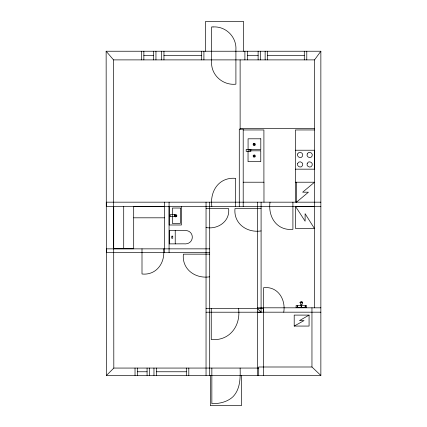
<?xml version="1.0" encoding="UTF-8"?>
<svg xmlns="http://www.w3.org/2000/svg" width="427" height="427" viewBox="0 0 427 427"><rect width="100%" height="100%" fill="white"/><g stroke="black" fill="none" stroke-linecap="round" stroke-linejoin="round"><path stroke-width="0.64" d="M314.534 307.824L314.534 59.887L320.858 51.235L106.142 51.235L106.451 375.461L320.858 375.461L320.858 51.235M106.451 375.461L113.817 368.063L113.523 59.887L106.142 51.235M296.514 202.174L308.422 192.193L302.658 192.193L314.534 182.217L295.329 182.217M309.073 315.099L299.508 320.586L304.04 320.586L294.203 326.068L294.203 315.099L309.073 315.099L309.073 326.068L294.203 326.068M175.225 243.87L183.791 243.833C195.075 245.087 195.166 229.214 183.791 230.564L169.247 230.564L169.247 243.87L175.225 243.87L175.225 230.564M143.862 55.563L153.453 55.563M163.957 55.563L201.411 55.563M247.393 55.563L258.116 55.563M267.644 55.563L304.291 55.563M113.523 59.887L314.534 59.887M240.123 128.532L314.534 128.532M243.198 129.957L263.907 129.957L263.907 182.217M314.534 129.952L295.393 129.952L295.329 202.174M295.356 150.224L314.459 150.224L314.459 169.167L295.356 169.167M243.198 182.217L263.971 182.217L263.971 202.174M320.858 202.174L106.291 202.174L106.291 206.503L320.858 206.503M133.731 206.551L164.587 206.551M295.623 206.567L305.108 221.191L305.108 213.692L314.502 228.61L295.623 228.61L295.623 206.567L314.534 206.567M261.089 208.499L234.999 208.499C233.388 223.647 247.041 233.121 261.089 230.932M206.044 208.6L228.621 208.6C230.222 221.319 217.743 229.753 206.044 227.522M133.731 217.813L164.587 217.813M113.731 248.749L133.694 248.749L133.694 206.497M209.7 248.85L106.334 248.85L106.334 252.506L209.7 252.506M209.7 254.156L183.38 254.156C181.758 269.432 195.513 279.018 209.7 276.813M300.923 304.953L301.825 304.953M300.923 305.583L296.098 305.583L296.098 307.611L306.613 307.611L306.613 305.583L301.825 305.583M320.858 307.824L257.358 307.803L257.358 375.461M206.044 308.556L263.4 308.556L263.4 375.461M257.358 312.185L320.858 312.185M206.044 312.212L261.089 312.212L261.089 202.174M320.858 375.461L311.956 366.996L258.703 366.996L258.703 375.461M113.817 368.063L258.703 368.063M137.526 371.762L147.075 371.762M156.458 371.762L186.311 371.762M261.089 312.212L257.433 308.556L257.433 202.174M311.956 307.824L311.956 366.996M306.783 51.235L306.783 59.887M305.545 305.583L305.545 307.611M304.291 51.235L304.291 59.887M301.825 307.611C300.859 305.54 302.647 303.859 302.604 302.102L301.478 301.627L300.138 302.102C300.101 303.859 301.884 305.54 300.923 307.611M297.197 305.583L297.229 307.611M296.61 182.217L296.61 202.174M292.911 202.174L292.911 229.395C276.781 230.82 267.916 216.991 270.019 202.174M283.752 312.185C285.898 299.311 277.828 286.117 263.603 287.654L263.603 312.185M267.644 51.235L267.644 59.887M265.146 51.235L265.146 59.887M260.609 51.235L260.609 59.887M258.116 51.235L258.116 59.887M247.393 51.235L247.393 59.887M244.895 51.235L244.895 59.887M243.491 51.235L243.491 21.35L205.622 21.35L205.622 51.235M243.203 206.503L243.203 129.21L239.28 129.21L239.28 206.503M241.452 375.461L241.452 405.65L210.33 405.65L210.33 375.461M240.123 59.887L240.123 129.21M240.118 368.063C240.422 377.89 240.31 389.093 233.046 396.662C227.41 402.02 219.409 403.734 211.851 403.728L211.851 368.063M238.608 308.556C240.855 325.876 229.641 341.162 211.253 339.566L211.253 308.556M235.677 206.503L235.677 178.347C218.992 176.869 209.689 191.125 211.851 206.503M209.7 202.174L209.7 375.461M206.044 202.174L206.044 375.461M203.909 51.235L203.909 59.887M201.411 51.235L201.411 59.887M188.809 368.063L188.809 375.461M186.311 368.063L186.311 375.466M181.427 206.497L181.427 224.997L169.167 224.997L169.167 206.497M169.076 202.174L169.076 252.506M164.587 202.174L164.587 252.506M163.957 51.235L163.957 59.887M163.488 248.85C165.612 262.349 156.592 275.554 141.999 274.001L141.999 248.85M161.459 51.235L161.459 59.887M156.458 368.063L156.458 375.466M155.951 51.235L155.951 59.887M153.96 368.063L153.96 375.461M153.453 51.235L153.453 59.887M149.573 368.063L149.573 375.461M147.075 368.063L147.075 375.466M143.862 51.235L143.862 59.887M141.369 51.235L141.369 59.887M137.526 368.063L137.526 375.466M135.028 368.063L135.028 375.461M123.713 206.497L123.713 248.749M113.731 206.497L113.705 248.85M297.672 153.933C296.258 156.96 301.334 159.266 302.578 156.004C303.997 152.973 298.916 150.667 297.672 153.933M297.672 163.397C296.258 166.429 301.334 168.734 302.578 165.468C303.997 162.441 298.916 160.136 297.672 163.397M307.216 153.933C305.801 156.96 310.877 159.266 312.121 156.004C313.541 152.973 308.459 150.667 307.216 153.933M307.216 163.397C305.801 166.429 310.877 168.734 312.121 165.468C313.541 162.441 308.459 160.136 307.216 163.397M174.921 214.925L174.584 215.544L174.921 216.574L175.54 216.916L176.57 216.574L176.911 215.955L176.57 214.925L175.951 214.584L174.921 214.925M175.273 215.277L175.273 216.217L176.218 216.217L176.218 215.277L175.273 215.277M253.414 143.616L253.072 144.235L253.414 145.265L254.033 145.607L255.058 145.265L255.399 144.646L255.058 143.616L254.439 143.28L253.414 143.616M253.766 143.974L253.766 144.913L254.705 144.913L254.705 143.974L253.766 143.974M253.414 155.247L253.072 155.866L253.414 156.89L254.033 157.232L255.058 156.89L255.399 156.271L255.058 155.247L254.439 154.905L253.414 155.247M253.766 155.599L253.766 156.538L254.705 156.538L254.705 155.599L253.766 155.599M300.042 302.674C305.214 303.762 301.537 300.896 300.042 302.674M305.134 306.741C304.531 306.228 306.17 306.581 305.134 306.741M297.336 306.543C297.357 307.093 298.233 306.218 297.336 306.543M213.036 26.944L211.611 26.944L211.611 61.307C210.623 74.816 222.675 85.603 235.907 84.183L235.907 49.815C236.766 36.973 225.878 26.079 213.036 26.944M260.801 138.802L248.076 138.802L248.076 149.663L260.801 149.663L260.801 138.802M250.841 149.386L246.182 149.386L246.182 151.382L250.841 151.382L250.841 149.386M260.774 150.811L248.044 150.811L248.044 161.673L260.774 161.673L260.774 150.811M180.349 208.04L172.391 208.04L172.391 223.46L180.349 223.46L180.349 208.04M174.846 214.68L170.186 214.68L170.186 216.67L174.846 216.67L174.846 214.68M172.738 236.163L171.729 236.163L171.729 238.277L172.738 238.277L172.738 236.163"/></g></svg>
